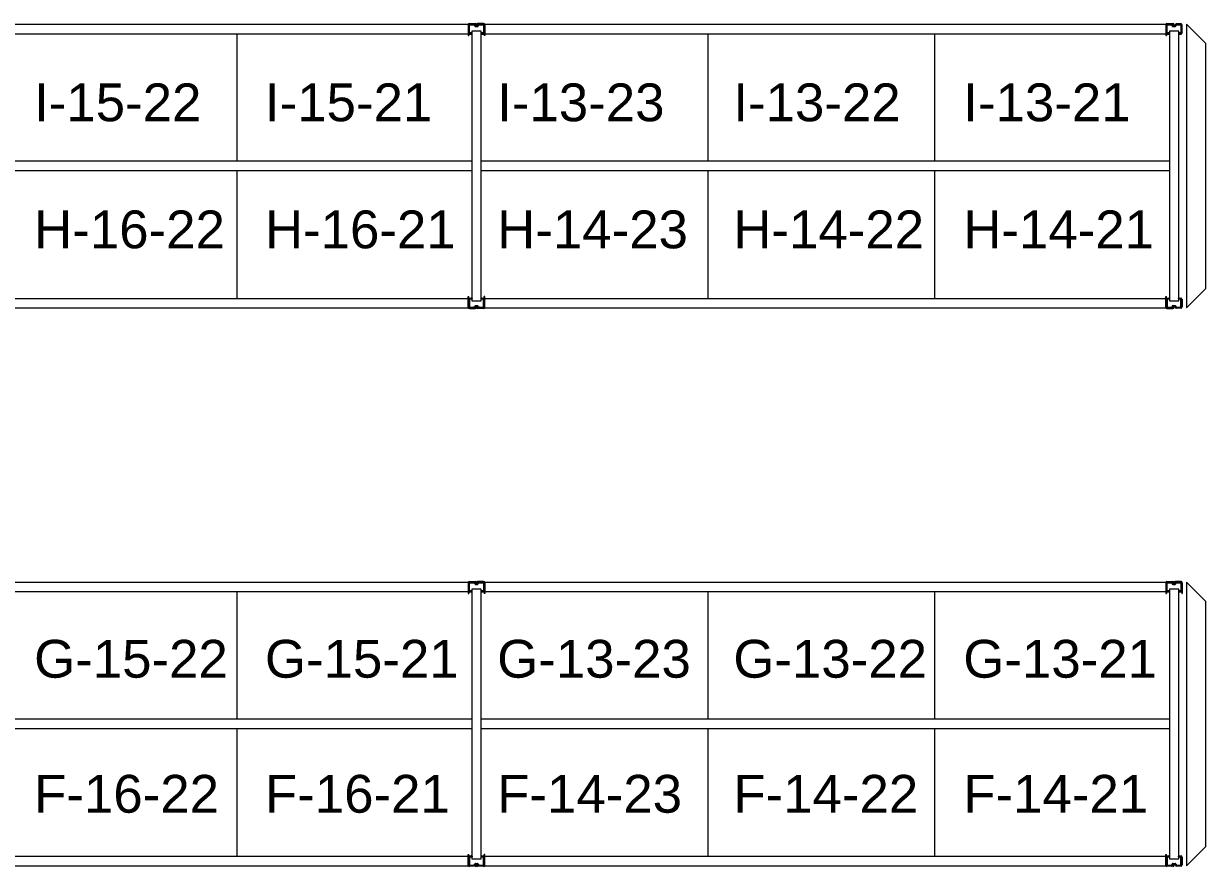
# Model space of a CAD drawing. Header units: inches. Extents: x 2743 to 10591, y -1604 to 5792.
# Drawn here: x 7896.2 to 8146.3, y 4045.9 to 4224.1 of the extents above; entities that cross this region are included whole.
import ezdxf

# ---------------------------------------------------------------- set-up
doc = ezdxf.new("R2010")
doc.units = ezdxf.units.IN
doc.header["$LTSCALE"] = 0.1875
doc.header["$MEASUREMENT"] = 0
for name, color, linetype, lineweight in [('22 Dimension', 7, 'Continuous', 5), ('32 Echelle', 160, 'Continuous', 15), ('33 Poutre', 30, 'Continuous', 15), ('37 Protection', 1, 'Continuous', 15)]:
    doc.layers.add(name, color=color, linetype=linetype, lineweight=lineweight)
doc.styles.add('arial', font='')
doc.styles.get('arial').set_extended_font_data('Arial')

msp = doc.modelspace()

# ---------------------------------------------------------------- hatches: boundary and pattern name
at = {"layer": '32 Echelle'}
for points in [[(7991.02284, 4221.78941), (7991.02284, 4221.97691), (7990.83534, 4221.97691)], [(7991.02284, 4221.78941), (7991.02284, 4221.97691), (7990.83534, 4221.97691)], [(7993.02284, 4221.78941), (7993.02284, 4221.97691), (7993.21034, 4221.97691)], [(7993.02284, 4221.78941), (7993.02284, 4221.97691), (7993.21034, 4221.97691)], [(8138.64784, 4221.78941), (8138.64784, 4221.97691), (8138.46034, 4221.97691)], [(8140.64784, 4221.78941), (8140.64784, 4221.97691), (8140.83534, 4221.97691)], [(7991.02284, 4166.16441), (7991.02284, 4165.97691), (7990.83534, 4165.97691)], [(7991.02284, 4166.16441), (7991.02284, 4165.97691), (7990.83534, 4165.97691)], [(7993.02284, 4166.16441), (7993.02284, 4165.97691), (7993.21034, 4165.97691)], [(7993.02284, 4166.16441), (7993.02284, 4165.97691), (7993.21034, 4165.97691)], [(8138.64784, 4166.16441), (8138.64784, 4165.97691), (8138.46034, 4165.97691)], [(8140.64784, 4166.16441), (8140.64784, 4165.97691), (8140.83534, 4165.97691)], [(7991.02284, 4103.78941), (7991.02284, 4103.97691), (7990.83534, 4103.97691)], [(7991.02284, 4103.78941), (7991.02284, 4103.97691), (7990.83534, 4103.97691)], [(7993.02284, 4103.78941), (7993.02284, 4103.97691), (7993.21034, 4103.97691)], [(7993.02284, 4103.78941), (7993.02284, 4103.97691), (7993.21034, 4103.97691)], [(8138.64784, 4103.78941), (8138.64784, 4103.97691), (8138.46034, 4103.97691)], [(8138.64784, 4103.78941), (8138.64784, 4103.97691), (8138.46034, 4103.97691)], [(8140.64784, 4103.78941), (8140.64784, 4103.97691), (8140.83534, 4103.97691)], [(8140.64784, 4103.78941), (8140.64784, 4103.97691), (8140.83534, 4103.97691)], [(7991.02284, 4048.16441), (7991.02284, 4047.97691), (7990.83534, 4047.97691)], [(7991.02284, 4048.16441), (7991.02284, 4047.97691), (7990.83534, 4047.97691)], [(7993.02284, 4048.16441), (7993.02284, 4047.97691), (7993.21034, 4047.97691)], [(7993.02284, 4048.16441), (7993.02284, 4047.97691), (7993.21034, 4047.97691)], [(8138.64784, 4048.16441), (8138.64784, 4047.97691), (8138.46034, 4047.97691)], [(8138.64784, 4048.16441), (8138.64784, 4047.97691), (8138.46034, 4047.97691)], [(8140.64784, 4048.16441), (8140.64784, 4047.97691), (8140.83534, 4047.97691)], [(8140.64784, 4048.16441), (8140.64784, 4047.97691), (8140.83534, 4047.97691)]]:
    msp.add_hatch(color=256, dxfattribs=at).paths.add_polyline_path(points)

# ---------------------------------------------------------------- linework, layer by layer
at = {"layer": '22 Dimension'}
for p, q in [((7941.39784, 4194.97691), (7941.39784, 4221.97691)), ((8041.02284, 4194.97691), (8041.02284, 4221.97691)), ((8089.02284, 4194.97691), (8089.02284, 4221.97691)), ((7991.02284, 4194.97691), (7845.39784, 4194.97691)), ((8138.64784, 4194.97691), (7993.02284, 4194.97691)), ((7991.02284, 4192.97691), (7845.39784, 4192.97691)), ((7941.39784, 4165.97691), (7941.39784, 4192.97691)), ((8138.64784, 4192.97691), (7993.02284, 4192.97691)), ((8041.02284, 4165.97691), (8041.02284, 4192.97691)), ((8089.02284, 4165.97691), (8089.02284, 4192.97691)), ((7941.39784, 4076.97691), (7941.39784, 4103.97691)), ((8041.02284, 4076.97691), (8041.02284, 4103.97691)), ((8089.02284, 4076.97691), (8089.02284, 4103.97691)), ((7991.02284, 4076.97691), (7845.39784, 4076.97691)), ((8138.64784, 4076.97691), (7993.02284, 4076.97691)), ((7991.02284, 4074.97691), (7845.39784, 4074.97691)), ((7941.39784, 4047.97691), (7941.39784, 4074.97691)), ((8138.64784, 4074.97691), (7993.02284, 4074.97691)), ((8041.02284, 4047.97691), (8041.02284, 4074.97691)), ((8089.02284, 4047.97691), (8089.02284, 4074.97691))]:
    msp.add_line(p, q, dxfattribs=at)
at = {"layer": '32 Echelle', "linetype": 'Continuous', "lineweight": 25}
for p, q in [((7990.39788, 4223.79316), (7990.39788, 4222.16066)), ((7990.39788, 4223.79316), (7990.39788, 4222.16066)), ((7990.48788, 4222.16066), (7990.48788, 4223.79316)), ((7990.48788, 4222.16066), (7990.48788, 4223.79316)), ((7991.51047, 4223.97691), (7990.58163, 4223.97691)), ((7991.51047, 4223.97691), (7990.58163, 4223.97691)), ((7990.58163, 4223.88691), (7991.51047, 4223.88691)), ((7990.58163, 4223.88691), (7991.51047, 4223.88691)), ((7990.99788, 4222.06691), (7990.58163, 4222.06691)), ((7990.99788, 4222.06691), (7990.58163, 4222.06691)), ((7990.58163, 4221.97691), (7990.99788, 4221.97691)), ((7990.58163, 4221.97691), (7990.99788, 4221.97691)), ((7990.99788, 4221.97691), (7990.99788, 4222.06691)), ((7990.99788, 4221.97691), (7990.99788, 4222.06691)), ((7991.60012, 4223.82057), (7991.64403, 4223.67693)), ((7991.60012, 4223.82057), (7991.64403, 4223.67693)), ((7991.7301, 4223.70325), (7991.68619, 4223.84688)), ((7991.7301, 4223.70325), (7991.68619, 4223.84688)), ((7992.22592, 4223.63691), (7991.81975, 4223.63691)), ((7992.22592, 4223.63691), (7991.81975, 4223.63691)), ((7991.81975, 4223.54691), (7992.22592, 4223.54691)), ((7991.81975, 4223.54691), (7992.22592, 4223.54691)), ((7992.35949, 4223.84688), (7992.31557, 4223.70325)), ((7992.35949, 4223.84688), (7992.31557, 4223.70325)), ((7992.40164, 4223.67693), (7992.44555, 4223.82057)), ((7992.40164, 4223.67693), (7992.44555, 4223.82057)), ((7993.46404, 4223.97691), (7992.53521, 4223.97691)), ((7993.46404, 4223.97691), (7992.53521, 4223.97691)), ((7992.53521, 4223.88691), (7993.46404, 4223.88691)), ((7992.53521, 4223.88691), (7993.46404, 4223.88691)), ((7993.46404, 4222.06691), (7993.04779, 4222.06691)), ((7993.04779, 4222.06691), (7993.04779, 4221.97691)), ((7993.46404, 4222.06691), (7993.04779, 4222.06691)), ((7993.04779, 4222.06691), (7993.04779, 4221.97691)), ((7993.04779, 4221.97691), (7993.46404, 4221.97691)), ((7993.04779, 4221.97691), (7993.46404, 4221.97691)), ((7993.55779, 4223.79316), (7993.55779, 4222.16066)), ((7993.55779, 4223.79316), (7993.55779, 4222.16066)), ((7993.64779, 4222.16066), (7993.64779, 4223.79316)), ((7993.64779, 4222.16066), (7993.64779, 4223.79316)), ((8138.02288, 4223.79316), (8138.02288, 4222.16066)), ((8138.11288, 4222.16066), (8138.11288, 4223.79316)), ((8139.13547, 4223.97691), (8138.20663, 4223.97691)), ((8138.20663, 4223.88691), (8139.13547, 4223.88691)), ((8138.62288, 4222.06691), (8138.20663, 4222.06691)), ((8138.20663, 4221.97691), (8138.62288, 4221.97691)), ((8138.62288, 4221.97691), (8138.62288, 4222.06691)), ((8139.22512, 4223.82057), (8139.26903, 4223.67693)), ((8139.3551, 4223.70325), (8139.31119, 4223.84688)), ((8139.85092, 4223.63691), (8139.44475, 4223.63691)), ((8139.44475, 4223.54691), (8139.85092, 4223.54691)), ((8139.98449, 4223.84688), (8139.94057, 4223.70325)), ((8140.02664, 4223.67693), (8140.07055, 4223.82057)), ((8141.08904, 4223.97691), (8140.16021, 4223.97691)), ((8140.16021, 4223.88691), (8141.08904, 4223.88691)), ((8141.08904, 4222.06691), (8140.67279, 4222.06691)), ((8140.67279, 4222.06691), (8140.67279, 4221.97691)), ((8140.67279, 4221.97691), (8141.08904, 4221.97691)), ((8141.18279, 4223.79316), (8141.18279, 4222.16066)), ((8141.27279, 4222.16066), (8141.27279, 4223.79316)), ((7990.39788, 4164.16066), (7990.39788, 4165.79316)), ((7990.39788, 4164.16066), (7990.39788, 4165.79316)), ((7990.48788, 4165.79316), (7990.48788, 4164.16066)), ((7990.48788, 4165.79316), (7990.48788, 4164.16066)), ((7990.58163, 4165.97691), (7990.99788, 4165.97691)), ((7990.58163, 4165.97691), (7990.99788, 4165.97691)), ((7990.99788, 4165.88691), (7990.58163, 4165.88691)), ((7990.99788, 4165.88691), (7990.58163, 4165.88691)), ((7990.58163, 4164.06691), (7991.51047, 4164.06691)), ((7990.58163, 4164.06691), (7991.51047, 4164.06691)), ((7990.99788, 4165.97691), (7990.99788, 4165.88691)), ((7990.99788, 4165.97691), (7990.99788, 4165.88691)), ((7991.60012, 4164.13325), (7991.64403, 4164.27688)), ((7991.60012, 4164.13325), (7991.64403, 4164.27688)), ((7991.7301, 4164.25057), (7991.68619, 4164.10693)), ((7991.7301, 4164.25057), (7991.68619, 4164.10693)), ((7991.81975, 4164.40691), (7992.22592, 4164.40691)), ((7991.81975, 4164.40691), (7992.22592, 4164.40691)), ((7992.22592, 4164.31691), (7991.81975, 4164.31691)), ((7992.22592, 4164.31691), (7991.81975, 4164.31691)), ((7992.35949, 4164.10693), (7992.31557, 4164.25057)), ((7992.35949, 4164.10693), (7992.31557, 4164.25057)), ((7992.40164, 4164.27688), (7992.44555, 4164.13325)), ((7992.40164, 4164.27688), (7992.44555, 4164.13325)), ((7992.53521, 4164.06691), (7993.46404, 4164.06691)), ((7992.53521, 4164.06691), (7993.46404, 4164.06691)), ((7993.04779, 4165.97691), (7993.46404, 4165.97691)), ((7993.04779, 4165.88691), (7993.04779, 4165.97691)), ((7993.04779, 4165.97691), (7993.46404, 4165.97691)), ((7993.04779, 4165.88691), (7993.04779, 4165.97691)), ((7993.46404, 4165.88691), (7993.04779, 4165.88691)), ((7993.46404, 4165.88691), (7993.04779, 4165.88691)), ((7993.55779, 4164.16066), (7993.55779, 4165.79316)), ((7993.55779, 4164.16066), (7993.55779, 4165.79316)), ((7993.64779, 4165.79316), (7993.64779, 4164.16066)), ((7993.64779, 4165.79316), (7993.64779, 4164.16066)), ((8138.02288, 4164.16066), (8138.02288, 4165.79316)), ((8138.11288, 4165.79316), (8138.11288, 4164.16066)), ((8138.20663, 4165.97691), (8138.62288, 4165.97691)), ((8138.62288, 4165.88691), (8138.20663, 4165.88691)), ((8138.20663, 4164.06691), (8139.13547, 4164.06691)), ((8138.62288, 4165.97691), (8138.62288, 4165.88691)), ((8139.22512, 4164.13325), (8139.26903, 4164.27688)), ((8139.3551, 4164.25057), (8139.31119, 4164.10693)), ((8139.44475, 4164.40691), (8139.85092, 4164.40691)), ((8139.85092, 4164.31691), (8139.44475, 4164.31691)), ((8139.98449, 4164.10693), (8139.94057, 4164.25057)), ((8140.02664, 4164.27688), (8140.07055, 4164.13325)), ((8140.16021, 4164.06691), (8141.08904, 4164.06691)), ((8140.67279, 4165.97691), (8141.08904, 4165.97691)), ((8140.67279, 4165.88691), (8140.67279, 4165.97691)), ((8141.08904, 4165.88691), (8140.67279, 4165.88691)), ((8141.18279, 4164.16066), (8141.18279, 4165.79316)), ((8141.27279, 4165.79316), (8141.27279, 4164.16066)), ((7991.51047, 4163.97691), (7990.58163, 4163.97691)), ((7991.51047, 4163.97691), (7990.58163, 4163.97691)), ((7993.46404, 4163.97691), (7992.53521, 4163.97691)), ((7993.46404, 4163.97691), (7992.53521, 4163.97691)), ((8139.13547, 4163.97691), (8138.20663, 4163.97691)), ((8141.08904, 4163.97691), (8140.16021, 4163.97691)), ((7990.39788, 4105.79316), (7990.39788, 4104.16066)), ((7990.39788, 4105.79316), (7990.39788, 4104.16066)), ((7990.48788, 4104.16066), (7990.48788, 4105.79316)), ((7990.48788, 4104.16066), (7990.48788, 4105.79316)), ((7991.51047, 4105.97691), (7990.58163, 4105.97691)), ((7991.51047, 4105.97691), (7990.58163, 4105.97691)), ((7990.58163, 4105.88691), (7991.51047, 4105.88691)), ((7990.58163, 4105.88691), (7991.51047, 4105.88691)), ((7990.99788, 4104.06691), (7990.58163, 4104.06691)), ((7990.99788, 4104.06691), (7990.58163, 4104.06691)), ((7990.99788, 4103.97691), (7990.99788, 4104.06691)), ((7990.99788, 4103.97691), (7990.99788, 4104.06691)), ((7991.60012, 4105.82057), (7991.64403, 4105.67693)), ((7991.60012, 4105.82057), (7991.64403, 4105.67693)), ((7991.7301, 4105.70325), (7991.68619, 4105.84688)), ((7991.7301, 4105.70325), (7991.68619, 4105.84688)), ((7992.22592, 4105.63691), (7991.81975, 4105.63691)), ((7992.22592, 4105.63691), (7991.81975, 4105.63691)), ((7991.81975, 4105.54691), (7992.22592, 4105.54691)), ((7991.81975, 4105.54691), (7992.22592, 4105.54691)), ((7992.35949, 4105.84688), (7992.31557, 4105.70325)), ((7992.35949, 4105.84688), (7992.31557, 4105.70325)), ((7992.40164, 4105.67693), (7992.44555, 4105.82057)), ((7992.40164, 4105.67693), (7992.44555, 4105.82057)), ((7993.46404, 4105.97691), (7992.53521, 4105.97691)), ((7993.46404, 4105.97691), (7992.53521, 4105.97691)), ((7992.53521, 4105.88691), (7993.46404, 4105.88691)), ((7992.53521, 4105.88691), (7993.46404, 4105.88691)), ((7993.46404, 4104.06691), (7993.04779, 4104.06691)), ((7993.04779, 4104.06691), (7993.04779, 4103.97691)), ((7993.46404, 4104.06691), (7993.04779, 4104.06691)), ((7993.04779, 4104.06691), (7993.04779, 4103.97691)), ((7993.55779, 4105.79316), (7993.55779, 4104.16066)), ((7993.55779, 4105.79316), (7993.55779, 4104.16066)), ((7993.64779, 4104.16066), (7993.64779, 4105.79316)), ((7993.64779, 4104.16066), (7993.64779, 4105.79316)), ((8138.02288, 4105.79316), (8138.02288, 4104.16066)), ((8138.02288, 4105.79316), (8138.02288, 4104.16066)), ((8138.11288, 4104.16066), (8138.11288, 4105.79316)), ((8138.11288, 4104.16066), (8138.11288, 4105.79316)), ((8139.13547, 4105.97691), (8138.20663, 4105.97691)), ((8139.13547, 4105.97691), (8138.20663, 4105.97691)), ((8138.20663, 4105.88691), (8139.13547, 4105.88691)), ((8138.20663, 4105.88691), (8139.13547, 4105.88691)), ((8138.62288, 4104.06691), (8138.20663, 4104.06691)), ((8138.62288, 4104.06691), (8138.20663, 4104.06691)), ((8138.62288, 4103.97691), (8138.62288, 4104.06691)), ((8138.62288, 4103.97691), (8138.62288, 4104.06691)), ((8139.22512, 4105.82057), (8139.26903, 4105.67693)), ((8139.22512, 4105.82057), (8139.26903, 4105.67693)), ((8139.3551, 4105.70325), (8139.31119, 4105.84688)), ((8139.3551, 4105.70325), (8139.31119, 4105.84688)), ((8139.85092, 4105.63691), (8139.44475, 4105.63691)), ((8139.85092, 4105.63691), (8139.44475, 4105.63691)), ((8139.44475, 4105.54691), (8139.85092, 4105.54691)), ((8139.44475, 4105.54691), (8139.85092, 4105.54691)), ((8139.98449, 4105.84688), (8139.94057, 4105.70325)), ((8139.98449, 4105.84688), (8139.94057, 4105.70325)), ((8140.02664, 4105.67693), (8140.07055, 4105.82057)), ((8140.02664, 4105.67693), (8140.07055, 4105.82057)), ((8141.08904, 4105.97691), (8140.16021, 4105.97691)), ((8141.08904, 4105.97691), (8140.16021, 4105.97691)), ((8141.08904, 4105.97691), (8140.16021, 4105.97691)), ((8141.08904, 4105.97691), (8140.16021, 4105.97691)), ((8140.16021, 4105.88691), (8141.08904, 4105.88691)), ((8140.16021, 4105.88691), (8141.08904, 4105.88691)), ((8141.08904, 4104.06691), (8140.67279, 4104.06691)), ((8140.67279, 4104.06691), (8140.67279, 4103.97691)), ((8141.08904, 4104.06691), (8140.67279, 4104.06691)), ((8140.67279, 4104.06691), (8140.67279, 4103.97691)), ((8141.18279, 4105.79316), (8141.18279, 4104.16066)), ((8141.18279, 4105.79316), (8141.18279, 4104.16066)), ((8141.27279, 4104.16066), (8141.27279, 4105.79316)), ((8141.27279, 4104.16066), (8141.27279, 4105.79316)), ((7990.58163, 4103.97691), (7990.99788, 4103.97691)), ((7990.58163, 4103.97691), (7990.99788, 4103.97691)), ((7993.04779, 4103.97691), (7993.46404, 4103.97691)), ((7993.04779, 4103.97691), (7993.46404, 4103.97691)), ((8138.20663, 4103.97691), (8138.62288, 4103.97691)), ((8138.20663, 4103.97691), (8138.62288, 4103.97691)), ((8140.67279, 4103.97691), (8141.08904, 4103.97691)), ((8140.67279, 4103.97691), (8141.08904, 4103.97691)), ((7990.39788, 4046.16066), (7990.39788, 4047.79316)), ((7990.39788, 4046.16066), (7990.39788, 4047.79316)), ((7990.48788, 4047.79316), (7990.48788, 4046.16066)), ((7990.48788, 4047.79316), (7990.48788, 4046.16066)), ((7990.58163, 4047.97691), (7990.99788, 4047.97691)), ((7990.58163, 4047.97691), (7990.99788, 4047.97691)), ((7990.99788, 4047.88691), (7990.58163, 4047.88691)), ((7990.99788, 4047.88691), (7990.58163, 4047.88691)), ((7990.99788, 4047.97691), (7990.99788, 4047.88691)), ((7990.99788, 4047.97691), (7990.99788, 4047.88691)), ((7993.04779, 4047.97691), (7993.46404, 4047.97691)), ((7993.04779, 4047.88691), (7993.04779, 4047.97691)), ((7993.04779, 4047.97691), (7993.46404, 4047.97691)), ((7993.04779, 4047.88691), (7993.04779, 4047.97691)), ((7993.46404, 4047.88691), (7993.04779, 4047.88691)), ((7993.46404, 4047.88691), (7993.04779, 4047.88691)), ((7993.55779, 4046.16066), (7993.55779, 4047.79316)), ((7993.55779, 4046.16066), (7993.55779, 4047.79316)), ((7993.64779, 4047.79316), (7993.64779, 4046.16066)), ((7993.64779, 4047.79316), (7993.64779, 4046.16066)), ((8138.02288, 4046.16066), (8138.02288, 4047.79316)), ((8138.02288, 4046.16066), (8138.02288, 4047.79316)), ((8138.11288, 4047.79316), (8138.11288, 4046.16066)), ((8138.11288, 4047.79316), (8138.11288, 4046.16066)), ((8138.20663, 4047.97691), (8138.62288, 4047.97691)), ((8138.20663, 4047.97691), (8138.62288, 4047.97691)), ((8138.62288, 4047.88691), (8138.20663, 4047.88691)), ((8138.62288, 4047.88691), (8138.20663, 4047.88691)), ((8138.62288, 4047.97691), (8138.62288, 4047.88691)), ((8138.62288, 4047.97691), (8138.62288, 4047.88691)), ((8140.67279, 4047.97691), (8141.08904, 4047.97691)), ((8140.67279, 4047.88691), (8140.67279, 4047.97691)), ((8140.67279, 4047.97691), (8141.08904, 4047.97691)), ((8140.67279, 4047.88691), (8140.67279, 4047.97691)), ((8141.08904, 4047.88691), (8140.67279, 4047.88691)), ((8141.08904, 4047.88691), (8140.67279, 4047.88691)), ((8141.18279, 4046.16066), (8141.18279, 4047.79316)), ((8141.18279, 4046.16066), (8141.18279, 4047.79316)), ((8141.27279, 4047.79316), (8141.27279, 4046.16066)), ((8141.27279, 4047.79316), (8141.27279, 4046.16066)), ((7990.58163, 4046.06691), (7991.51047, 4046.06691)), ((7990.58163, 4046.06691), (7991.51047, 4046.06691)), ((7991.51047, 4045.97691), (7990.58163, 4045.97691)), ((7991.51047, 4045.97691), (7990.58163, 4045.97691)), ((7991.60012, 4046.13325), (7991.64403, 4046.27688)), ((7991.60012, 4046.13325), (7991.64403, 4046.27688)), ((7991.7301, 4046.25057), (7991.68619, 4046.10693)), ((7991.7301, 4046.25057), (7991.68619, 4046.10693)), ((7991.81975, 4046.40691), (7992.22592, 4046.40691)), ((7991.81975, 4046.40691), (7992.22592, 4046.40691)), ((7992.22592, 4046.31691), (7991.81975, 4046.31691)), ((7992.22592, 4046.31691), (7991.81975, 4046.31691)), ((7992.35949, 4046.10693), (7992.31557, 4046.25057)), ((7992.35949, 4046.10693), (7992.31557, 4046.25057)), ((7992.40164, 4046.27688), (7992.44555, 4046.13325)), ((7992.40164, 4046.27688), (7992.44555, 4046.13325)), ((7992.53521, 4046.06691), (7993.46404, 4046.06691)), ((7992.53521, 4046.06691), (7993.46404, 4046.06691)), ((7993.46404, 4045.97691), (7992.53521, 4045.97691)), ((7993.46404, 4045.97691), (7992.53521, 4045.97691)), ((8138.20663, 4046.06691), (8139.13547, 4046.06691)), ((8138.20663, 4046.06691), (8139.13547, 4046.06691)), ((8139.13547, 4045.97691), (8138.20663, 4045.97691)), ((8139.13547, 4045.97691), (8138.20663, 4045.97691)), ((8139.22512, 4046.13325), (8139.26903, 4046.27688)), ((8139.22512, 4046.13325), (8139.26903, 4046.27688)), ((8139.3551, 4046.25057), (8139.31119, 4046.10693)), ((8139.3551, 4046.25057), (8139.31119, 4046.10693)), ((8139.44475, 4046.40691), (8139.85092, 4046.40691)), ((8139.44475, 4046.40691), (8139.85092, 4046.40691)), ((8139.85092, 4046.31691), (8139.44475, 4046.31691)), ((8139.85092, 4046.31691), (8139.44475, 4046.31691)), ((8139.98449, 4046.10693), (8139.94057, 4046.25057)), ((8139.98449, 4046.10693), (8139.94057, 4046.25057)), ((8140.02664, 4046.27688), (8140.07055, 4046.13325)), ((8140.02664, 4046.27688), (8140.07055, 4046.13325)), ((8140.16021, 4046.06691), (8141.08904, 4046.06691)), ((8140.16021, 4046.06691), (8141.08904, 4046.06691)), ((8141.08904, 4045.97691), (8140.16021, 4045.97691)), ((8141.08904, 4045.97691), (8140.16021, 4045.97691))]:
    msp.add_line(p, q, dxfattribs=at)
at = {"layer": '32 Echelle'}
for p, q in [((7991.02284, 4221.97691), (7990.83534, 4221.97691)), ((7991.02284, 4221.78941), (7990.83534, 4221.97691)), ((7991.02284, 4221.97691), (7990.83534, 4221.97691)), ((7991.02284, 4221.78941), (7990.83534, 4221.97691)), ((7993.02284, 4222.47691), (7991.02284, 4222.47691)), ((7991.02284, 4222.47691), (7991.02284, 4165.47691)), ((7993.02284, 4222.47691), (7991.02284, 4222.47691)), ((7991.02284, 4222.47691), (7991.02284, 4165.47691)), ((7991.02284, 4221.78941), (7991.02284, 4221.97691)), ((7991.02284, 4221.78941), (7991.02284, 4221.97691)), ((7993.02284, 4165.47691), (7993.02284, 4222.47691)), ((7993.02284, 4165.47691), (7993.02284, 4222.47691)), ((7993.02284, 4221.97691), (7993.21034, 4221.97691)), ((7993.02284, 4221.78941), (7993.02284, 4221.97691)), ((7993.02284, 4221.78941), (7993.21034, 4221.97691)), ((7993.02284, 4221.97691), (7993.21034, 4221.97691)), ((7993.02284, 4221.78941), (7993.02284, 4221.97691)), ((7993.02284, 4221.78941), (7993.21034, 4221.97691)), ((8138.64784, 4221.97691), (8138.46034, 4221.97691)), ((8138.64784, 4221.78941), (8138.46034, 4221.97691)), ((8140.64784, 4222.47691), (8138.64784, 4222.47691)), ((8138.64784, 4222.47691), (8138.64784, 4165.47691)), ((8138.64784, 4221.78941), (8138.64784, 4221.97691)), ((8140.64784, 4165.47691), (8140.64784, 4222.47691)), ((8140.64784, 4221.97691), (8140.83534, 4221.97691)), ((8140.64784, 4221.78941), (8140.64784, 4221.97691)), ((8140.64784, 4221.78941), (8140.83534, 4221.97691)), ((7991.02284, 4166.16441), (7990.83534, 4165.97691)), ((7991.02284, 4166.16441), (7990.83534, 4165.97691)), ((7991.02284, 4165.97691), (7990.83534, 4165.97691)), ((7991.02284, 4165.97691), (7990.83534, 4165.97691)), ((7991.02284, 4166.16441), (7991.02284, 4165.97691)), ((7991.02284, 4166.16441), (7991.02284, 4165.97691)), ((7991.02284, 4165.47691), (7993.02284, 4165.47691)), ((7991.02284, 4165.47691), (7993.02284, 4165.47691)), ((7993.02284, 4166.16441), (7993.02284, 4165.97691)), ((7993.02284, 4166.16441), (7993.21034, 4165.97691)), ((7993.02284, 4166.16441), (7993.02284, 4165.97691)), ((7993.02284, 4166.16441), (7993.21034, 4165.97691)), ((7993.02284, 4165.97691), (7993.21034, 4165.97691)), ((7993.02284, 4165.97691), (7993.21034, 4165.97691)), ((8138.64784, 4166.16441), (8138.46034, 4165.97691)), ((8138.64784, 4165.97691), (8138.46034, 4165.97691)), ((8138.64784, 4166.16441), (8138.64784, 4165.97691)), ((8138.64784, 4165.47691), (8140.64784, 4165.47691)), ((8140.64784, 4166.16441), (8140.64784, 4165.97691)), ((8140.64784, 4166.16441), (8140.83534, 4165.97691)), ((8140.64784, 4165.97691), (8140.83534, 4165.97691)), ((7993.02284, 4104.47691), (7991.02284, 4104.47691)), ((7991.02284, 4104.47691), (7991.02284, 4047.47691)), ((7993.02284, 4104.47691), (7991.02284, 4104.47691)), ((7991.02284, 4104.47691), (7991.02284, 4047.47691)), ((7993.02284, 4047.47691), (7993.02284, 4104.47691)), ((7993.02284, 4047.47691), (7993.02284, 4104.47691)), ((8140.64784, 4104.47691), (8138.64784, 4104.47691)), ((8138.64784, 4104.47691), (8138.64784, 4047.47691)), ((8140.64784, 4104.47691), (8138.64784, 4104.47691)), ((8138.64784, 4104.47691), (8138.64784, 4047.47691)), ((8140.64784, 4047.47691), (8140.64784, 4104.47691)), ((8140.64784, 4047.47691), (8140.64784, 4104.47691)), ((7991.02284, 4103.97691), (7990.83534, 4103.97691)), ((7991.02284, 4103.78941), (7990.83534, 4103.97691)), ((7991.02284, 4103.97691), (7990.83534, 4103.97691)), ((7991.02284, 4103.78941), (7990.83534, 4103.97691)), ((7991.02284, 4103.78941), (7991.02284, 4103.97691)), ((7991.02284, 4103.78941), (7991.02284, 4103.97691)), ((7993.02284, 4103.97691), (7993.21034, 4103.97691)), ((7993.02284, 4103.78941), (7993.02284, 4103.97691)), ((7993.02284, 4103.78941), (7993.21034, 4103.97691)), ((7993.02284, 4103.97691), (7993.21034, 4103.97691)), ((7993.02284, 4103.78941), (7993.02284, 4103.97691)), ((7993.02284, 4103.78941), (7993.21034, 4103.97691)), ((8138.64784, 4103.97691), (8138.46034, 4103.97691)), ((8138.64784, 4103.78941), (8138.46034, 4103.97691)), ((8138.64784, 4103.97691), (8138.46034, 4103.97691)), ((8138.64784, 4103.78941), (8138.46034, 4103.97691)), ((8138.64784, 4103.78941), (8138.64784, 4103.97691)), ((8138.64784, 4103.78941), (8138.64784, 4103.97691)), ((8140.64784, 4103.97691), (8140.83534, 4103.97691)), ((8140.64784, 4103.78941), (8140.64784, 4103.97691)), ((8140.64784, 4103.78941), (8140.83534, 4103.97691)), ((8140.64784, 4103.97691), (8140.83534, 4103.97691)), ((8140.64784, 4103.78941), (8140.64784, 4103.97691)), ((8140.64784, 4103.78941), (8140.83534, 4103.97691)), ((7991.02284, 4048.16441), (7990.83534, 4047.97691)), ((7991.02284, 4048.16441), (7990.83534, 4047.97691)), ((7991.02284, 4047.97691), (7990.83534, 4047.97691)), ((7991.02284, 4047.97691), (7990.83534, 4047.97691)), ((7991.02284, 4048.16441), (7991.02284, 4047.97691)), ((7991.02284, 4048.16441), (7991.02284, 4047.97691)), ((7991.02284, 4047.47691), (7993.02284, 4047.47691)), ((7991.02284, 4047.47691), (7993.02284, 4047.47691)), ((7993.02284, 4048.16441), (7993.02284, 4047.97691)), ((7993.02284, 4048.16441), (7993.21034, 4047.97691)), ((7993.02284, 4048.16441), (7993.02284, 4047.97691)), ((7993.02284, 4048.16441), (7993.21034, 4047.97691)), ((7993.02284, 4047.97691), (7993.21034, 4047.97691)), ((7993.02284, 4047.97691), (7993.21034, 4047.97691)), ((8138.64784, 4048.16441), (8138.46034, 4047.97691)), ((8138.64784, 4048.16441), (8138.46034, 4047.97691)), ((8138.64784, 4047.97691), (8138.46034, 4047.97691)), ((8138.64784, 4047.97691), (8138.46034, 4047.97691)), ((8138.64784, 4048.16441), (8138.64784, 4047.97691)), ((8138.64784, 4048.16441), (8138.64784, 4047.97691)), ((8138.64784, 4047.47691), (8140.64784, 4047.47691)), ((8138.64784, 4047.47691), (8140.64784, 4047.47691)), ((8140.64784, 4048.16441), (8140.64784, 4047.97691)), ((8140.64784, 4048.16441), (8140.83534, 4047.97691)), ((8140.64784, 4048.16441), (8140.64784, 4047.97691)), ((8140.64784, 4048.16441), (8140.83534, 4047.97691)), ((8140.64784, 4047.97691), (8140.83534, 4047.97691)), ((8140.64784, 4047.97691), (8140.83534, 4047.97691))]:
    msp.add_line(p, q, dxfattribs=at)
at = {"layer": '32 Echelle', "linetype": 'Continuous', "lineweight": 25}
for centre, radius, start, end in [((7990.58163, 4223.79316), 0.18375, 90, 180), ((7990.58163, 4223.79316), 0.18375, 90, 180), ((7990.58163, 4222.16066), 0.18375, 180, 270), ((7990.58163, 4222.16066), 0.18375, 180, 270), ((7990.58163, 4223.79316), 0.09375, 90, 180), ((7990.58163, 4223.79316), 0.09375, 90, 180), ((7990.58163, 4222.16066), 0.09375, 180, 270), ((7990.58163, 4222.16066), 0.09375, 180, 270), ((7991.51047, 4223.79316), 0.18375, 17, 90), ((7991.51047, 4223.79316), 0.18375, 17, 90), ((7991.51047, 4223.79316), 0.09375, 17, 90), ((7991.51047, 4223.79316), 0.09375, 17, 90), ((7991.81975, 4223.73066), 0.18375, 197, 270), ((7991.81975, 4223.73066), 0.18375, 197, 270), ((7991.81975, 4223.73066), 0.09375, 197, 270), ((7991.81975, 4223.73066), 0.09375, 197, 270), ((7992.22592, 4223.73066), 0.09375, 270, 343), ((7992.22592, 4223.73066), 0.09375, 270, 343), ((7992.22592, 4223.73066), 0.18375, 270, 343), ((7992.22592, 4223.73066), 0.18375, 270, 343), ((7992.53521, 4223.79316), 0.18375, 90, 163), ((7992.53521, 4223.79316), 0.18375, 90, 163), ((7992.53521, 4223.79316), 0.09375, 90, 163), ((7992.53521, 4223.79316), 0.09375, 90, 163), ((7993.46404, 4223.79316), 0.18375, 0, 90), ((7993.46404, 4223.79316), 0.18375, 0, 90), ((7993.46404, 4223.79316), 0.09375, 0, 90), ((7993.46404, 4223.79316), 0.09375, 0, 90), ((7993.46404, 4222.16066), 0.09375, 270, 0), ((7993.46404, 4222.16066), 0.18375, 270, 0), ((7993.46404, 4222.16066), 0.09375, 270, 0), ((7993.46404, 4222.16066), 0.18375, 270, 0), ((8138.20663, 4223.79316), 0.18375, 90, 180), ((8138.20663, 4222.16066), 0.18375, 180, 270), ((8138.20663, 4223.79316), 0.09375, 90, 180), ((8138.20663, 4222.16066), 0.09375, 180, 270), ((8139.13547, 4223.79316), 0.18375, 17, 90), ((8139.13547, 4223.79316), 0.09375, 17, 90), ((8139.44475, 4223.73066), 0.18375, 197, 270), ((8139.44475, 4223.73066), 0.09375, 197, 270), ((8139.85092, 4223.73066), 0.09375, 270, 343), ((8139.85092, 4223.73066), 0.18375, 270, 343), ((8140.16021, 4223.79316), 0.18375, 90, 163), ((8140.16021, 4223.79316), 0.09375, 90, 163), ((8141.08904, 4223.79316), 0.18375, 0, 90), ((8141.08904, 4223.79316), 0.09375, 0, 90), ((8141.08904, 4222.16066), 0.09375, 270, 0), ((8141.08904, 4222.16066), 0.18375, 270, 0), ((7990.58163, 4165.79316), 0.18375, 90, 180), ((7990.58163, 4165.79316), 0.18375, 90, 180), ((7990.58163, 4164.16066), 0.18375, 180, 270), ((7990.58163, 4164.16066), 0.18375, 180, 270), ((7990.58163, 4165.79316), 0.09375, 90, 180), ((7990.58163, 4165.79316), 0.09375, 90, 180), ((7990.58163, 4164.16066), 0.09375, 180, 270), ((7990.58163, 4164.16066), 0.09375, 180, 270), ((7991.51047, 4164.16066), 0.09375, 270, 343), ((7991.51047, 4164.16066), 0.09375, 270, 343), ((7991.51047, 4164.16066), 0.18375, 270, 343), ((7991.51047, 4164.16066), 0.18375, 270, 343), ((7991.81975, 4164.22316), 0.18375, 90, 163), ((7991.81975, 4164.22316), 0.18375, 90, 163), ((7991.81975, 4164.22316), 0.09375, 90, 163), ((7991.81975, 4164.22316), 0.09375, 90, 163), ((7992.22592, 4164.22316), 0.18375, 17, 90), ((7992.22592, 4164.22316), 0.18375, 17, 90), ((7992.22592, 4164.22316), 0.09375, 17, 90), ((7992.22592, 4164.22316), 0.09375, 17, 90), ((7992.53521, 4164.16066), 0.18375, 197, 270), ((7992.53521, 4164.16066), 0.18375, 197, 270), ((7992.53521, 4164.16066), 0.09375, 197, 270), ((7992.53521, 4164.16066), 0.09375, 197, 270), ((7993.46404, 4165.79316), 0.18375, 0, 90), ((7993.46404, 4165.79316), 0.18375, 0, 90), ((7993.46404, 4165.79316), 0.09375, 0, 90), ((7993.46404, 4165.79316), 0.09375, 0, 90), ((7993.46404, 4164.16066), 0.09375, 270, 0), ((7993.46404, 4164.16066), 0.18375, 270, 0), ((7993.46404, 4164.16066), 0.09375, 270, 0), ((7993.46404, 4164.16066), 0.18375, 270, 0), ((8138.20663, 4165.79316), 0.18375, 90, 180), ((8138.20663, 4164.16066), 0.18375, 180, 270), ((8138.20663, 4165.79316), 0.09375, 90, 180), ((8138.20663, 4164.16066), 0.09375, 180, 270), ((8139.13547, 4164.16066), 0.09375, 270, 343), ((8139.13547, 4164.16066), 0.18375, 270, 343), ((8139.44475, 4164.22316), 0.18375, 90, 163), ((8139.44475, 4164.22316), 0.09375, 90, 163), ((8139.85092, 4164.22316), 0.18375, 17, 90), ((8139.85092, 4164.22316), 0.09375, 17, 90), ((8140.16021, 4164.16066), 0.18375, 197, 270), ((8140.16021, 4164.16066), 0.09375, 197, 270), ((8141.08904, 4165.79316), 0.18375, 0, 90), ((8141.08904, 4165.79316), 0.09375, 0, 90), ((8141.08904, 4164.16066), 0.09375, 270, 0), ((8141.08904, 4164.16066), 0.18375, 270, 0), ((7990.58163, 4105.79316), 0.18375, 90, 180), ((7990.58163, 4105.79316), 0.18375, 90, 180), ((7990.58163, 4104.16066), 0.18375, 180, 270), ((7990.58163, 4104.16066), 0.18375, 180, 270), ((7990.58163, 4105.79316), 0.09375, 90, 180), ((7990.58163, 4105.79316), 0.09375, 90, 180), ((7990.58163, 4104.16066), 0.09375, 180, 270), ((7990.58163, 4104.16066), 0.09375, 180, 270), ((7991.51047, 4105.79316), 0.18375, 17, 90), ((7991.51047, 4105.79316), 0.18375, 17, 90), ((7991.51047, 4105.79316), 0.09375, 17, 90), ((7991.51047, 4105.79316), 0.09375, 17, 90), ((7991.81975, 4105.73066), 0.18375, 197, 270), ((7991.81975, 4105.73066), 0.18375, 197, 270), ((7991.81975, 4105.73066), 0.09375, 197, 270), ((7991.81975, 4105.73066), 0.09375, 197, 270), ((7992.22592, 4105.73066), 0.09375, 270, 343), ((7992.22592, 4105.73066), 0.09375, 270, 343), ((7992.22592, 4105.73066), 0.18375, 270, 343), ((7992.22592, 4105.73066), 0.18375, 270, 343), ((7992.53521, 4105.79316), 0.18375, 90, 163), ((7992.53521, 4105.79316), 0.18375, 90, 163), ((7992.53521, 4105.79316), 0.09375, 90, 163), ((7992.53521, 4105.79316), 0.09375, 90, 163), ((7993.46404, 4105.79316), 0.18375, 0, 90), ((7993.46404, 4105.79316), 0.18375, 0, 90), ((7993.46404, 4105.79316), 0.09375, 0, 90), ((7993.46404, 4105.79316), 0.09375, 0, 90), ((7993.46404, 4104.16066), 0.09375, 270, 0), ((7993.46404, 4104.16066), 0.18375, 270, 0), ((7993.46404, 4104.16066), 0.09375, 270, 0), ((7993.46404, 4104.16066), 0.18375, 270, 0), ((8138.20663, 4105.79316), 0.18375, 90, 180), ((8138.20663, 4105.79316), 0.18375, 90, 180), ((8138.20663, 4104.16066), 0.18375, 180, 270), ((8138.20663, 4104.16066), 0.18375, 180, 270), ((8138.20663, 4105.79316), 0.09375, 90, 180), ((8138.20663, 4105.79316), 0.09375, 90, 180), ((8138.20663, 4104.16066), 0.09375, 180, 270), ((8138.20663, 4104.16066), 0.09375, 180, 270), ((8139.13547, 4105.79316), 0.18375, 17, 90), ((8139.13547, 4105.79316), 0.18375, 17, 90), ((8139.13547, 4105.79316), 0.09375, 17, 90), ((8139.13547, 4105.79316), 0.09375, 17, 90), ((8139.44475, 4105.73066), 0.18375, 197, 270), ((8139.44475, 4105.73066), 0.18375, 197, 270), ((8139.44475, 4105.73066), 0.09375, 197, 270), ((8139.44475, 4105.73066), 0.09375, 197, 270), ((8139.85092, 4105.73066), 0.09375, 270, 343), ((8139.85092, 4105.73066), 0.09375, 270, 343), ((8139.85092, 4105.73066), 0.18375, 270, 343), ((8139.85092, 4105.73066), 0.18375, 270, 343), ((8140.16021, 4105.79316), 0.18375, 90, 163), ((8140.16021, 4105.79316), 0.18375, 90, 163), ((8140.16021, 4105.79316), 0.09375, 90, 163), ((8140.16021, 4105.79316), 0.09375, 90, 163), ((8141.08904, 4105.79316), 0.18375, 0, 90), ((8141.08904, 4105.79316), 0.18375, 0, 90), ((8141.08904, 4105.79316), 0.09375, 0, 90), ((8141.08904, 4105.79316), 0.09375, 0, 90), ((8141.08904, 4104.16066), 0.09375, 270, 0), ((8141.08904, 4104.16066), 0.18375, 270, 0), ((8141.08904, 4104.16066), 0.09375, 270, 0), ((8141.08904, 4104.16066), 0.18375, 270, 0), ((8141.09792, 4104.17289), 0.18375, 270, 0), ((8141.09792, 4104.17289), 0.18375, 270, 0), ((8141.09792, 4104.17289), 0.18375, 270, 0), ((7990.58163, 4047.79316), 0.18375, 90, 180), ((7990.58163, 4047.79316), 0.18375, 90, 180), ((7990.58163, 4047.79316), 0.09375, 90, 180), ((7990.58163, 4047.79316), 0.09375, 90, 180), ((7993.46404, 4047.79316), 0.18375, 0, 90), ((7993.46404, 4047.79316), 0.18375, 0, 90), ((7993.46404, 4047.79316), 0.09375, 0, 90), ((7993.46404, 4047.79316), 0.09375, 0, 90), ((8138.20663, 4047.79316), 0.18375, 90, 180), ((8138.20663, 4047.79316), 0.18375, 90, 180), ((8138.20663, 4047.79316), 0.09375, 90, 180), ((8138.20663, 4047.79316), 0.09375, 90, 180), ((8141.08904, 4047.79316), 0.18375, 0, 90), ((8141.08904, 4047.79316), 0.18375, 0, 90), ((8141.08904, 4047.79316), 0.09375, 0, 90), ((8141.08904, 4047.79316), 0.09375, 0, 90), ((7990.58163, 4046.16066), 0.18375, 180, 270), ((7990.58163, 4046.16066), 0.18375, 180, 270), ((7990.58163, 4046.16066), 0.09375, 180, 270), ((7990.58163, 4046.16066), 0.09375, 180, 270), ((7991.51047, 4046.16066), 0.09375, 270, 343), ((7991.51047, 4046.16066), 0.09375, 270, 343), ((7991.51047, 4046.16066), 0.18375, 270, 343), ((7991.51047, 4046.16066), 0.18375, 270, 343), ((7991.81975, 4046.22316), 0.18375, 90, 163), ((7991.81975, 4046.22316), 0.18375, 90, 163), ((7991.81975, 4046.22316), 0.09375, 90, 163), ((7991.81975, 4046.22316), 0.09375, 90, 163), ((7992.22592, 4046.22316), 0.18375, 17, 90), ((7992.22592, 4046.22316), 0.18375, 17, 90), ((7992.22592, 4046.22316), 0.09375, 17, 90), ((7992.22592, 4046.22316), 0.09375, 17, 90), ((7992.53521, 4046.16066), 0.18375, 197, 270), ((7992.53521, 4046.16066), 0.18375, 197, 270), ((7992.53521, 4046.16066), 0.09375, 197, 270), ((7992.53521, 4046.16066), 0.09375, 197, 270), ((7993.46404, 4046.16066), 0.09375, 270, 0), ((7993.46404, 4046.16066), 0.18375, 270, 0), ((7993.46404, 4046.16066), 0.09375, 270, 0), ((7993.46404, 4046.16066), 0.18375, 270, 0), ((8138.20663, 4046.16066), 0.18375, 180, 270), ((8138.20663, 4046.16066), 0.18375, 180, 270), ((8138.20663, 4046.16066), 0.09375, 180, 270), ((8138.20663, 4046.16066), 0.09375, 180, 270), ((8139.13547, 4046.16066), 0.09375, 270, 343), ((8139.13547, 4046.16066), 0.09375, 270, 343), ((8139.13547, 4046.16066), 0.18375, 270, 343), ((8139.13547, 4046.16066), 0.18375, 270, 343), ((8139.44475, 4046.22316), 0.18375, 90, 163), ((8139.44475, 4046.22316), 0.18375, 90, 163), ((8139.44475, 4046.22316), 0.09375, 90, 163), ((8139.44475, 4046.22316), 0.09375, 90, 163), ((8139.85092, 4046.22316), 0.18375, 17, 90), ((8139.85092, 4046.22316), 0.18375, 17, 90), ((8139.85092, 4046.22316), 0.09375, 17, 90), ((8139.85092, 4046.22316), 0.09375, 17, 90), ((8140.16021, 4046.16066), 0.18375, 197, 270), ((8140.16021, 4046.16066), 0.18375, 197, 270), ((8140.16021, 4046.16066), 0.09375, 197, 270), ((8140.16021, 4046.16066), 0.09375, 197, 270), ((8141.08904, 4046.16066), 0.09375, 270, 0), ((8141.08904, 4046.16066), 0.18375, 270, 0), ((8141.08904, 4046.16066), 0.09375, 270, 0), ((8141.08904, 4046.16066), 0.18375, 270, 0)]:
    msp.add_arc(centre, radius, start, end, dxfattribs=at)
at = {"layer": '33 Poutre'}
for p, q in [((7990.51684, 4224.09591), (7991.77884, 4224.09591)), ((7993.52884, 4224.09591), (7992.26684, 4224.09591)), ((8138.14184, 4224.09591), (8139.40384, 4224.09591)), ((7846.14784, 4223.97691), (7990.27284, 4223.97691)), ((7846.14784, 4221.97691), (7990.27284, 4221.97691)), ((7990.27284, 4223.97691), (7990.27284, 4221.97691)), ((7990.27284, 4223.85191), (7990.27284, 4221.59591)), ((7990.27284, 4221.59591), (7990.39184, 4221.59591)), ((7990.39184, 4223.85191), (7990.39184, 4221.59591)), ((7991.77884, 4223.97691), (7990.51684, 4223.97691)), ((7991.90384, 4223.63691), (7991.90384, 4223.85191)), ((7991.90384, 4223.63691), (7992.02284, 4223.63691)), ((7992.02284, 4223.63691), (7992.02284, 4223.85191)), ((7992.02284, 4223.63691), (7992.02284, 4223.85191)), ((7992.14184, 4223.63691), (7992.02284, 4223.63691)), ((7992.14184, 4223.63691), (7992.14184, 4223.85191)), ((7992.26684, 4223.97691), (7993.52884, 4223.97691)), ((7993.65384, 4223.85191), (7993.65384, 4221.59591)), ((7993.77284, 4221.59591), (7993.65384, 4221.59591)), ((7993.77284, 4223.97691), (8137.89784, 4223.97691)), ((7993.77284, 4223.97691), (7993.77284, 4221.97691)), ((7993.77284, 4223.85191), (7993.77284, 4221.59591)), ((7993.77284, 4221.97691), (8089.89784, 4221.97691)), ((8041.02284, 4221.97691), (8137.89784, 4221.97691)), ((8137.89784, 4223.97691), (8137.89784, 4221.97691)), ((8137.89784, 4223.85191), (8137.89784, 4221.59591)), ((8137.89784, 4221.59591), (8138.01684, 4221.59591)), ((8138.01684, 4223.85191), (8138.01684, 4221.59591)), ((8139.40384, 4223.97691), (8138.14184, 4223.97691)), ((8139.52884, 4223.63691), (8139.52884, 4223.85191)), ((8139.52884, 4223.63691), (8139.64784, 4223.63691)), ((8139.64784, 4223.63691), (8139.64784, 4223.85191)), ((7846.14784, 4165.97691), (7990.27284, 4165.97691)), ((7990.27284, 4164.10191), (7990.27284, 4166.35791)), ((7990.27284, 4166.35791), (7990.39184, 4166.35791)), ((7990.27284, 4163.97691), (7990.27284, 4165.97691)), ((7990.39184, 4164.10191), (7990.39184, 4166.35791)), ((7991.90384, 4164.31691), (7991.90384, 4164.10191)), ((7991.90384, 4164.31691), (7992.02284, 4164.31691)), ((7992.02284, 4164.31691), (7992.02284, 4164.10191)), ((7992.02284, 4164.31691), (7992.02284, 4164.10191)), ((7992.14184, 4164.31691), (7992.02284, 4164.31691)), ((7992.14184, 4164.31691), (7992.14184, 4164.10191)), ((7993.77284, 4166.35791), (7993.65384, 4166.35791)), ((7993.65384, 4164.10191), (7993.65384, 4166.35791)), ((7993.77284, 4164.10191), (7993.77284, 4166.35791)), ((7993.77284, 4165.97691), (8137.89784, 4165.97691)), ((7993.77284, 4163.97691), (7993.77284, 4165.97691)), ((8137.89784, 4164.10191), (8137.89784, 4166.35791)), ((8137.89784, 4166.35791), (8138.01684, 4166.35791)), ((8137.89784, 4163.97691), (8137.89784, 4165.97691)), ((8138.01684, 4164.10191), (8138.01684, 4166.35791)), ((8139.52884, 4164.31691), (8139.52884, 4164.10191)), ((8139.52884, 4164.31691), (8139.64784, 4164.31691)), ((8139.64784, 4164.31691), (8139.64784, 4164.10191)), ((7846.14784, 4163.97691), (7990.27284, 4163.97691)), ((7991.77884, 4163.97691), (7990.51684, 4163.97691)), ((7990.51684, 4163.85791), (7991.77884, 4163.85791)), ((7992.26684, 4163.97691), (7993.52884, 4163.97691)), ((7993.52884, 4163.85791), (7992.26684, 4163.85791)), ((7993.77284, 4163.97691), (8137.89784, 4163.97691)), ((8139.40384, 4163.97691), (8138.14184, 4163.97691)), ((8138.14184, 4163.85791), (8139.40384, 4163.85791)), ((7846.14784, 4105.97691), (7990.27284, 4105.97691)), ((7990.27284, 4105.97691), (7990.27284, 4103.97691)), ((7990.27284, 4105.85191), (7990.27284, 4103.59591)), ((7990.39184, 4105.85191), (7990.39184, 4103.59591)), ((7990.51684, 4106.09591), (7991.77884, 4106.09591)), ((7991.77884, 4105.97691), (7990.51684, 4105.97691)), ((7991.90384, 4105.63691), (7991.90384, 4105.85191)), ((7991.90384, 4105.63691), (7992.02284, 4105.63691)), ((7992.02284, 4105.63691), (7992.02284, 4105.85191)), ((7992.02284, 4105.63691), (7992.02284, 4105.85191)), ((7992.14184, 4105.63691), (7992.02284, 4105.63691)), ((7992.14184, 4105.63691), (7992.14184, 4105.85191)), ((7993.52884, 4106.09591), (7992.26684, 4106.09591)), ((7992.26684, 4105.97691), (7993.52884, 4105.97691)), ((7993.65384, 4105.85191), (7993.65384, 4103.59591)), ((7993.77284, 4105.97691), (8137.89784, 4105.97691)), ((7993.77284, 4105.97691), (7993.77284, 4103.97691)), ((7993.77284, 4105.85191), (7993.77284, 4103.59591)), ((8137.89784, 4105.97691), (8137.89784, 4103.97691)), ((8137.89784, 4105.97691), (8137.89784, 4103.97691)), ((8137.89784, 4105.85191), (8137.89784, 4103.59591)), ((8137.89784, 4105.85191), (8137.89784, 4103.59591)), ((8138.01684, 4105.85191), (8138.01684, 4103.59591)), ((8138.01684, 4105.85191), (8138.01684, 4103.59591)), ((8138.14184, 4106.09591), (8139.40384, 4106.09591)), ((8138.14184, 4106.09591), (8139.40384, 4106.09591)), ((8139.40384, 4105.97691), (8138.14184, 4105.97691)), ((8139.40384, 4105.97691), (8138.14184, 4105.97691)), ((8139.52884, 4105.63691), (8139.52884, 4105.85191)), ((8139.52884, 4105.63691), (8139.52884, 4105.85191)), ((8139.52884, 4105.63691), (8139.64784, 4105.63691)), ((8139.52884, 4105.63691), (8139.64784, 4105.63691)), ((8139.64784, 4105.63691), (8139.64784, 4105.85191)), ((8139.64784, 4105.63691), (8139.64784, 4105.85191)), ((8139.64784, 4105.63691), (8139.64784, 4105.85191)), ((8139.64784, 4105.63691), (8139.64784, 4105.85191)), ((8139.64784, 4105.63691), (8139.64784, 4105.85191)), ((8139.64784, 4105.63691), (8139.76684, 4105.63691)), ((8139.76684, 4105.63691), (8139.76684, 4105.85191)), ((8141.15384, 4106.09591), (8139.89184, 4106.09591)), ((8139.89184, 4105.97691), (8141.15384, 4105.97691)), ((8141.27884, 4105.85191), (8141.27884, 4103.59591)), ((8141.28771, 4105.86414), (8141.28771, 4103.60814)), ((8141.39784, 4105.85191), (8141.39784, 4103.59591)), ((7846.14784, 4103.97691), (7990.27284, 4103.97691)), ((7990.27284, 4103.59591), (7990.39184, 4103.59591)), ((7993.77284, 4103.59591), (7993.65384, 4103.59591)), ((7993.77284, 4103.97691), (8137.89784, 4103.97691)), ((8137.89784, 4103.59591), (8138.01684, 4103.59591)), ((8137.89784, 4103.59591), (8138.01684, 4103.59591)), ((8141.27884, 4103.59591), (8141.39784, 4103.59591)), ((8141.40671, 4103.60814), (8141.28771, 4103.60814)), ((7846.14784, 4047.97691), (7990.27284, 4047.97691)), ((7990.27284, 4046.10191), (7990.27284, 4048.35791)), ((7990.27284, 4048.35791), (7990.39184, 4048.35791)), ((7990.27284, 4045.97691), (7990.27284, 4047.97691)), ((7990.39184, 4046.10191), (7990.39184, 4048.35791)), ((7993.77284, 4048.35791), (7993.65384, 4048.35791)), ((7993.65384, 4046.10191), (7993.65384, 4048.35791)), ((7993.77284, 4046.10191), (7993.77284, 4048.35791)), ((7993.77284, 4047.97691), (8137.89784, 4047.97691)), ((7993.77284, 4045.97691), (7993.77284, 4047.97691)), ((8137.89784, 4046.10191), (8137.89784, 4048.35791)), ((8137.89784, 4048.35791), (8138.01684, 4048.35791)), ((8137.89784, 4046.10191), (8137.89784, 4048.35791)), ((8137.89784, 4048.35791), (8138.01684, 4048.35791)), ((8137.89784, 4045.97691), (8137.89784, 4047.97691)), ((8137.89784, 4045.97691), (8137.89784, 4047.97691)), ((8138.01684, 4046.10191), (8138.01684, 4048.35791)), ((8138.01684, 4046.10191), (8138.01684, 4048.35791)), ((7846.14784, 4045.97691), (7990.27284, 4045.97691)), ((7991.77884, 4045.97691), (7990.51684, 4045.97691)), ((7991.90384, 4046.31691), (7991.90384, 4046.10191)), ((7991.90384, 4046.31691), (7992.02284, 4046.31691)), ((7992.02284, 4046.31691), (7992.02284, 4046.10191)), ((7992.02284, 4046.31691), (7992.02284, 4046.10191)), ((7992.14184, 4046.31691), (7992.02284, 4046.31691)), ((7992.14184, 4046.31691), (7992.14184, 4046.10191)), ((7992.26684, 4045.97691), (7993.52884, 4045.97691)), ((7993.77284, 4045.97691), (8137.89784, 4045.97691)), ((8139.40384, 4045.97691), (8138.14184, 4045.97691)), ((8139.40384, 4045.97691), (8138.14184, 4045.97691)), ((8139.52884, 4046.31691), (8139.52884, 4046.10191)), ((8139.52884, 4046.31691), (8139.64784, 4046.31691)), ((8139.52884, 4046.31691), (8139.52884, 4046.10191)), ((8139.52884, 4046.31691), (8139.64784, 4046.31691)), ((8139.64784, 4046.31691), (8139.64784, 4046.10191)), ((8139.64784, 4046.31691), (8139.64784, 4046.10191))]:
    msp.add_line(p, q, dxfattribs=at)
for centre, radius, start, end in [((7990.51684, 4223.85191), 0.244, 90, 180), ((7991.77884, 4223.85191), 0.244, 0, 90), ((7992.26684, 4223.85191), 0.244, 90, 180), ((7993.52884, 4223.85191), 0.244, 0, 90), ((8138.14184, 4223.85191), 0.244, 90, 180), ((8139.40384, 4223.85191), 0.244, 0, 90), ((7990.51684, 4223.85191), 0.125, 90, 180), ((7991.77884, 4223.85191), 0.125, 0, 90), ((7992.26684, 4223.85191), 0.125, 90, 180), ((7993.52884, 4223.85191), 0.125, 0, 90), ((8138.14184, 4223.85191), 0.125, 90, 180), ((8139.40384, 4223.85191), 0.125, 0, 90), ((7990.51684, 4164.10191), 0.244, 180, 270), ((7990.51684, 4164.10191), 0.125, 180, 270), ((7991.77884, 4164.10191), 0.125, 270, 0), ((7991.77884, 4164.10191), 0.244, 270, 0), ((7992.26684, 4164.10191), 0.244, 180, 270), ((7992.26684, 4164.10191), 0.125, 180, 270), ((7993.52884, 4164.10191), 0.244, 270, 0), ((7993.52884, 4164.10191), 0.125, 270, 0), ((8138.14184, 4164.10191), 0.244, 180, 270), ((8138.14184, 4164.10191), 0.125, 180, 270), ((8139.40384, 4164.10191), 0.125, 270, 0), ((8139.40384, 4164.10191), 0.244, 270, 0), ((7990.51684, 4105.85191), 0.244, 90, 180), ((7990.51684, 4105.85191), 0.125, 90, 180), ((7991.77884, 4105.85191), 0.244, 0, 90), ((7991.77884, 4105.85191), 0.125, 0, 90), ((7992.26684, 4105.85191), 0.244, 90, 180), ((7992.26684, 4105.85191), 0.125, 90, 180), ((7993.52884, 4105.85191), 0.244, 0, 90), ((7993.52884, 4105.85191), 0.125, 0, 90), ((8138.14184, 4105.85191), 0.244, 90, 180), ((8138.14184, 4105.85191), 0.244, 90, 180), ((8138.14184, 4105.85191), 0.125, 90, 180), ((8138.14184, 4105.85191), 0.125, 90, 180), ((8139.40384, 4105.85191), 0.244, 0, 90), ((8139.40384, 4105.85191), 0.125, 0, 90), ((8139.89184, 4105.85191), 0.244, 90, 180), ((8139.89184, 4105.85191), 0.125, 90, 180), ((8141.15384, 4105.85191), 0.244, 0, 90), ((8141.15384, 4105.85191), 0.125, 0, 90), ((7990.51684, 4046.10191), 0.244, 180, 270), ((7990.51684, 4046.10191), 0.125, 180, 270), ((7991.77884, 4046.10191), 0.125, 270, 0), ((7991.77884, 4046.10191), 0.244, 270, 0), ((7992.26684, 4046.10191), 0.244, 180, 270), ((7992.26684, 4046.10191), 0.125, 180, 270), ((7993.52884, 4046.10191), 0.244, 270, 0), ((7993.52884, 4046.10191), 0.125, 270, 0), ((8138.14184, 4046.10191), 0.244, 180, 270), ((8138.14184, 4046.10191), 0.244, 180, 270), ((8138.14184, 4046.10191), 0.125, 180, 270), ((8138.14184, 4046.10191), 0.125, 180, 270), ((8139.40384, 4046.10191), 0.125, 270, 0), ((8139.40384, 4046.10191), 0.244, 270, 0), ((8139.40384, 4046.10191), 0.125, 270, 0), ((8139.40384, 4046.10191), 0.244, 270, 0)]:
    msp.add_arc(centre, radius, start, end, dxfattribs=at)
at = {"layer": '37 Protection'}
for p, q in [((8142.27279, 4223.97691), (8142.27279, 4163.97691)), ((8142.27279, 4223.97691), (8146.27279, 4219.97691)), ((8146.27279, 4219.97691), (8146.27279, 4167.97691)), ((8142.27279, 4163.97691), (8146.27279, 4167.97691)), ((8142.27279, 4105.97691), (8142.27279, 4045.97691)), ((8142.27279, 4105.97691), (8146.27279, 4101.97691)), ((8146.27279, 4101.97691), (8146.27279, 4049.97691)), ((8142.27279, 4045.97691), (8146.27279, 4049.97691))]:
    msp.add_line(p, q, dxfattribs=at)

# ---------------------------------------------------------------- texts
at = {"layer": '22 Dimension', "char_height": 8, "attachment_point": 1, "style": 'arial'}
for s, insert in [('{\\fArial Unicode MS|b0|i0|c0|p2;\\C8;I-15-22}', (7898.39874, 4211.44855)), ('{\\fArial Unicode MS|b0|i0|c0|p2;\\C8;I-15-21}', (7947.25154, 4211.44855)), ('{\\fArial Unicode MS|b0|i0|c0|p2;\\C8;I-13-23}', (7996.39617, 4211.44855)), ('{\\fArial Unicode MS|b0|i0|c0|p2;\\C8;I-13-22}', (8046.37638, 4211.44855)), ('{\\fArial Unicode MS|b0|i0|c0|p2;\\C8;I-13-21}', (8095.04133, 4211.44855)), ('{\\fArial Unicode MS|b0|i0|c0|p2;\\C8;H-16-22}', (7898.39874, 4184.57601)), ('{\\fArial Unicode MS|b0|i0|c0|p2;\\C8;H-16-21}', (7947.25154, 4184.57601)), ('{\\fArial Unicode MS|b0|i0|c0|p2;\\C8;H-14-23}', (7996.39617, 4184.57601)), ('{\\fArial Unicode MS|b0|i0|c0|p2;\\C8;H-14-22}', (8046.37638, 4184.57601)), ('{\\fArial Unicode MS|b0|i0|c0|p2;\\C8;H-14-21}', (8095.04133, 4184.57601)), ('{\\fArial Unicode MS|b0|i0|c0|p2;\\C8;G-15-22}', (7898.39874, 4093.76122)), ('{\\fArial Unicode MS|b0|i0|c0|p2;\\C8;G-15-21}', (7947.25154, 4093.76122)), ('{\\fArial Unicode MS|b0|i0|c0|p2;\\C8;G-13-23}', (7996.39617, 4093.76122)), ('{\\fArial Unicode MS|b0|i0|c0|p2;\\C8;G-13-22}', (8046.37638, 4093.76122)), ('{\\fArial Unicode MS|b0|i0|c0|p2;\\C8;G-13-21}', (8095.04133, 4093.76122)), ('{\\fArial Unicode MS|b0|i0|c0|p2;\\C8;F-16-22}', (7898.39874, 4065.20067)), ('{\\fArial Unicode MS|b0|i0|c0|p2;\\C8;F-16-21}', (7947.25154, 4065.20067)), ('{\\fArial Unicode MS|b0|i0|c0|p2;\\C8;F-14-23}', (7996.39617, 4065.20067)), ('{\\fArial Unicode MS|b0|i0|c0|p2;\\C8;F-14-22}', (8046.37638, 4065.20067)), ('{\\fArial Unicode MS|b0|i0|c0|p2;\\C8;F-14-21}', (8095.04133, 4065.20067))]:
    msp.add_mtext_dynamic_manual_height_columns(s, width=68.8901007, gutter_width=5, heights=[0], dxfattribs=dict(at, insert=insert))

doc.saveas('drawing.dxf')
